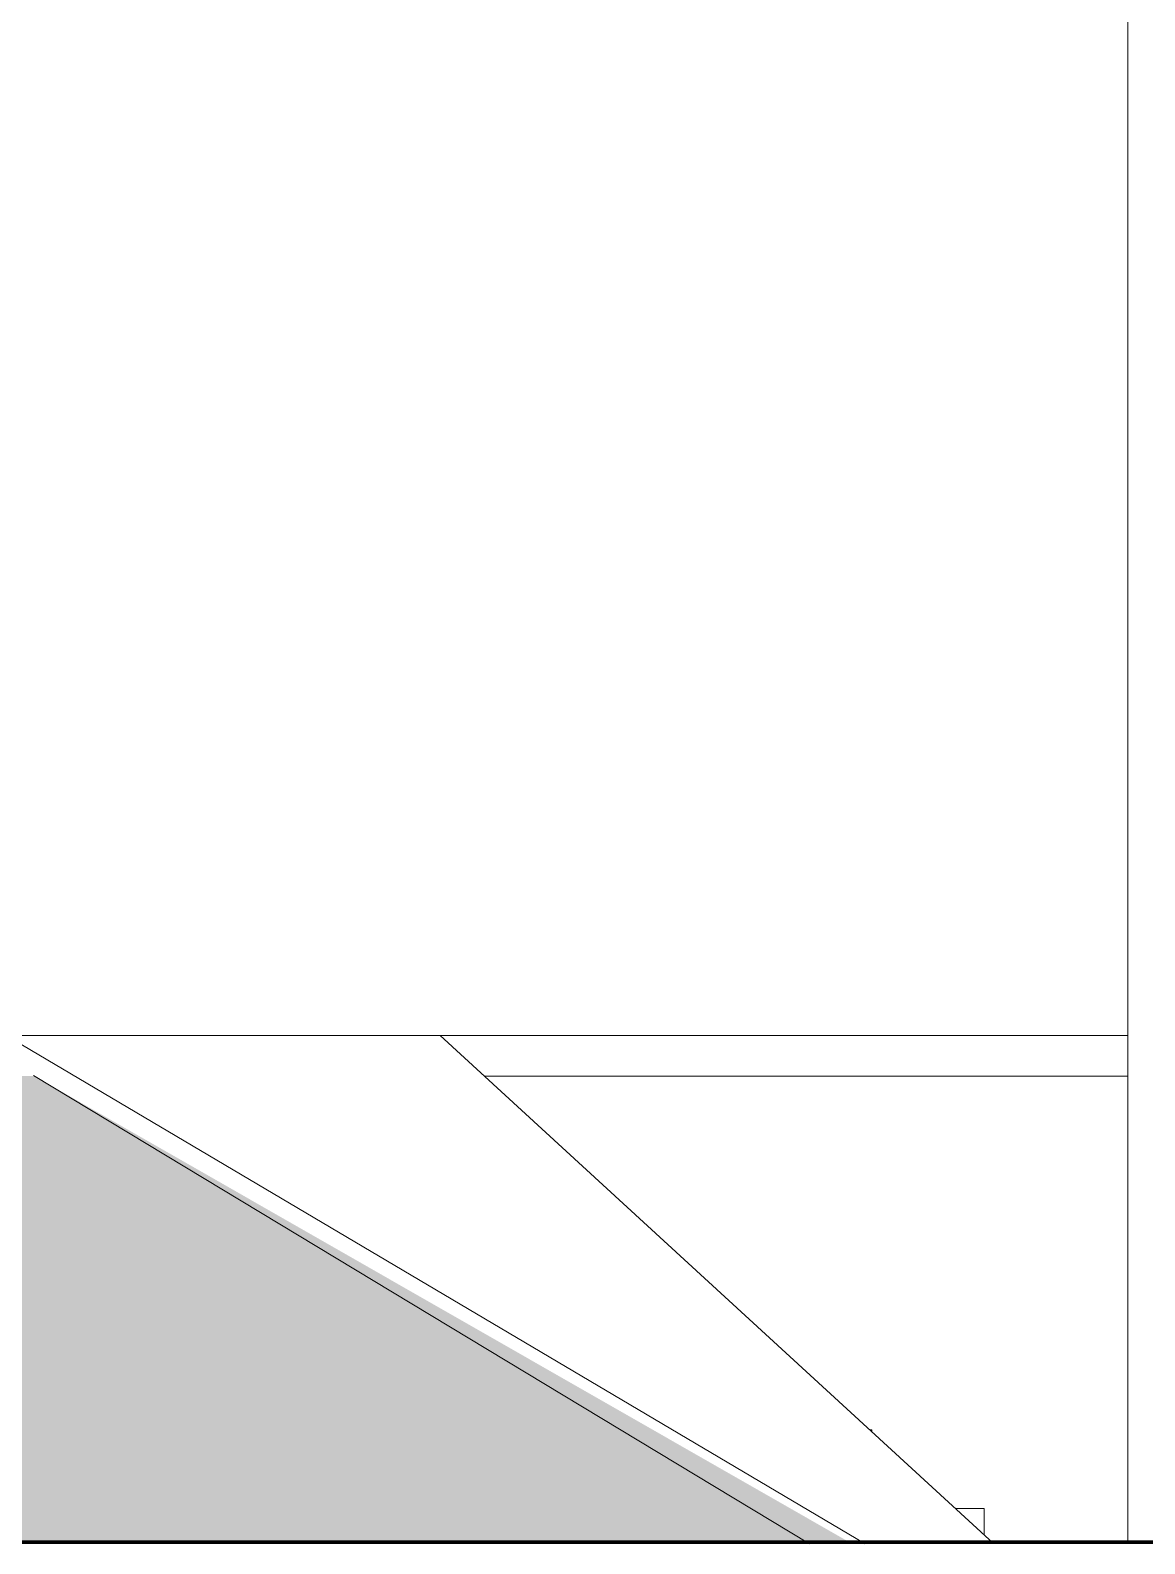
# Model space of a CAD drawing. Header units: metres. Extents: x -199 to 506, y -5 to 23.
# Drawn here: x 501.774 to 504.554, y -1.268 to 2.508 of the extents above; entities that cross this region are included whole.
import ezdxf

# ---------------------------------------------------------------- set-up
doc = ezdxf.new("R2010")
doc.units = ezdxf.units.M
for name, color, linetype, lineweight in [('06MUREXT', 92, 'Continuous', 9), ('13CIVERT', 7, 'Continuous', 5), ('14HATCH-1', 14, 'Continuous', 5), ('46BANQ', 8, 'Continuous', 5), ('70LINEA_1_0', 6, 'Continuous', 80)]:
    doc.layers.add(name, color=color, linetype=linetype, lineweight=lineweight)

msp = doc.modelspace()

# ---------------------------------------------------------------- hatches: boundary and pattern name
at = {"layer": '14HATCH-1'}
h = msp.add_hatch(dxfattribs=at)
h.set_pattern_fill('FP_24', color=256, style=0, pattern_type=2)
h.set_pattern_definition([(359.496, (393.815, -0.413), (3.80964115, 0.28350005), [1.143, -2.667]), (359.496, (396.101, -0.401), (3.8096412, 0.2835), [0.952, -2.857]), (359.496, (395.91, -0.384), (3.8096412, 0.2835), [0.762, -3.048]), (359.496, (394.767, -0.295), (3.8096412, 0.28350005), [0.571, -0.571, 0.762, -1.905]), (359.496, (394.767, -0.279), (3.8096412, 0.28350005), [0.762, -0.19, 0.952, -1.905]), (359.496, (393.053, -0.2), (3.80964115, 0.28350005), [0.952, -2.857]), (359.496, (396.672, -0.216), (3.8096412, 0.2835), [0.952, -2.857]), (90, (393.053, -0.343), (-3.81, 0.35), [0.047, -0.269]), (90, (393.625, -0.11), (-3.81, 0.35), [0.032, -0.285]), (90, (393.815, -0.413), (-3.81, 0.35), [0.047, -0.269]), (90, (394.196, -0.131), (-3.81, 0.35), [0.016, -0.301]), (90, (394.387, -0.26), (-3.81, 0.35), [0.047, -0.269]), (90, (394.767, -0.374), (-3.81, 0.35), [0.079, -0.237]), (90, (395.148, -0.155), (-3.81, 0.35), [0.047, -0.269]), (90, (395.529, -0.285), (-3.81, 0.35), [0.063, -0.253]), (90, (395.72, -0.287), (-3.81, 0.35), [0.063, -0.253]), (90, (396.101, -0.433), (-3.81, 0.35), [0.032, -0.285]), (90, (396.672, -0.391), (-3.81, 0.35), [0.079, -0.237]), (4.25, (393.434, -0.378), (-0.0004815, 0.31683555), [1.146, -2.674]), (4.25, (393.815, -0.365), (-0.0004815, 0.31683555), [0.573, -3.247]), (4.25, (395.529, -0.206), (-0.0004815, 0.31683555), [0.764, -3.056]), (4.25, (395.529, -0.19), (-0.0004815, 0.31683555), [0.573, -3.247]), (174.749, (394.196, -0.21), (-3.8098937, 0.0338196), [0.191, -3.635]), (174.749, (393.434, -0.378), (-3.8098937, 0.0338196), [0.383, -3.443]), (174.749, (394.577, -0.293), (-3.8098937, 0.0338196), [0.383, -3.443]), (174.749, (395.529, -0.222), (-3.8098937, 0.0338196), [0.383, -3.443]), (174.749, (396.672, -0.169), (-3.8098937, 0.0338196), [0.574, -3.252]), (174.749, (396.672, -0.185), (-3.8098937, 0.0338196), [0.383, -3.443]), (174.749, (396.482, -0.151), (-3.8098937, 0.0338196), [0.383, -3.443]), (174.749, (395.339, -0.426), (-3.8098937, 0.0338196), [0.574, -3.252]), (1.876, (396.482, -0.246), (3.81013188, -0.03328736), [0.381, -7.243]), (1.876, (395.529, -0.317), (3.81013188, -0.03328736), [0.381, -7.243]), (1.876, (394.196, -0.21), (3.81013188, -0.03328736), [0.762, -6.861]), (1.876, (394.387, -0.133), (3.81013188, -0.03328736), [0.762, -6.861]), (1.876, (394.387, -0.212), (3.81013188, -0.03328736), [0.762, -6.861]), (1.876, (396.672, -0.169), (3.81013188, -0.03328736), [0.762, -6.861]), (1.876, (393.053, -0.295), (3.81013188, -0.03328736), [1.144, -6.48]), (1.876, (393.053, -0.28), (3.81013188, -0.03328736), [1.144, -6.48]), (1.876, (393.053, -0.153), (3.81013188, -0.03328736), [1.144, -6.48]), (8.947, (394.958, -0.185), (-0.0002742, 0.3168121), [0.193, -3.664]), (8.947, (396.672, -0.216), (-0.0002742, 0.3168121), [0.193, -2.314, 0.386, -0.964]), (8.947, (396.291, -0.245), (-0.0002742, 0.3168121), [0.386, -3.471]), (8.947, (394.006, -0.193), (-0.0002742, 0.3168121), [0.386, -3.471]), (8.947, (393.815, -0.191), (-0.0002742, 0.3168121), [0.386, -3.471]), (8.947, (395.148, -0.171), (-0.0002742, 0.3168121), [0.579, -3.278]), (170.073, (394.196, -0.242), (-0.0003898, 0.3168104), [0.193, -3.674]), (170.073, (396.672, -0.296), (-0.0003898, 0.3168104), [0.193, -3.674]), (170.073, (395.91, -0.384), (-0.0003898, 0.3168104), [0.387, -3.481]), (170.073, (395.72, -0.366), (-0.0003898, 0.3168104), [0.387, -3.481]), (170.073, (396.101, -0.148), (-0.0003898, 0.3168104), [0.387, -3.481]), (170.073, (393.053, -0.28), (-0.0003898, 0.3168104), [0.387, -3.481]), (170.073, (394.958, -0.423), (-0.0003898, 0.3168104), [0.58, -3.288]), (177.118, (396.291, -0.245), (-3.81012903, 0.03361268), [0.763, -6.866]), (177.118, (396.482, -0.262), (-3.81012903, 0.03361268), [0.763, -6.866]), (177.118, (393.625, -0.395), (-3.81012903, 0.03361268), [0.381, -7.248]), (177.118, (394.767, -0.279), (-3.81012903, 0.03361268), [0.381, -7.248]), (177.118, (395.529, -0.19), (-3.81012903, 0.03361268), [0.381, -7.248])])
h.paths.add_polyline_path([(503.7181, -1.2678), (501.7843, -0.1011), (501.7603, -0.1009), (489.322, -0.5983), (489.322, -1.2616), (490.2286, -1.2678), (503.3047, -1.2678)])
h.paths.add_polyline_path([(488.722, -1.2563), (488.722, -0.6223), (480.913, -0.9346), (480.913, -1.1871), (488.4851, -1.2542)])
h.paths.add_polyline_path([(478.843, -1.1325), (478.843, -1.0174), (477.0272, -1.09), (477.1813, -1.0925), (477.7194, -1.0941), (478.0243, -1.1045)])
h = msp.add_hatch(dxfattribs=at)
h.set_pattern_fill('FP_23', color=256, style=0, pattern_type=2)
h.set_pattern_definition([(330.234, (420.444001, 46.351), (3.3078118056, -1.8745159531), [1.143, -2.667]), (330.234, (422.428001, 45.218), (3.3078118056, -1.8745159531), [0.952, -2.857]), (330.234, (422.263001, 45.313), (3.3078118056, -1.8745159531), [0.762, -3.048]), (330.234, (421.270001, 45.885), (3.3078118056, -1.8745159531), [0.571, -0.571, 0.762, -1.905]), (330.234, (421.270001, 45.886), (3.3078118056, -1.8745159531), [0.762, -0.19, 0.952, -1.905]), (330.234, (419.782001, 46.74), (3.3078118056, -1.8745159531), [0.952, -2.857]), (330.234, (422.924001, 44.944), (3.3078118056, -1.8745159531), [0.952, -2.857]), (90, (419.782, 46.733), (-3.307, 1.908), [0.003, -0.014]), (90, (420.278, 46.462), (-3.307, 1.908), [0.002, -0.015]), (90, (420.444, 46.351), (-3.307, 1.908), [0.003, -0.014]), (90, (420.774, 46.177), (-3.307, 1.908), [0.001, -0.016]), (90, (420.94, 46.076), (-3.307, 1.908), [0.003, -0.014]), (90, (421.27, 45.881), (-3.307, 1.908), [0.004, -0.013]), (90, (421.601, 45.703), (-3.307, 1.908), [0.003, -0.014]), (90, (421.932, 45.508), (-3.307, 1.908), [0.003, -0.013]), (90, (422.097, 45.413), (-3.307, 1.908), [0.003, -0.013]), (90, (422.428, 45.216), (-3.307, 1.908), [0.002, -0.015]), (90, (422.924, 44.935), (-3.307, 1.908), [0.004, -0.013]), (330.454, (420.113001, 46.542), (0.000437152, 0.0169943784), [1.141, -2.661]), (330.454, (420.444001, 46.354), (0.000437152, 0.0169943784), [0.57, -3.231]), (330.454, (421.932001, 45.512), (0.000437152, 0.0169943784), [0.76, -3.041]), (330.454, (421.932001, 45.513), (0.000437152, 0.0169943784), [0.57, -3.231]), (150.015, (420.774001, 46.173), (-3.307552002, 1.8911437687), [0.191, -3.627]), (150.015, (420.113001, 46.542), (-3.307552002, 1.8911437687), [0.382, -3.437]), (150.015, (421.105001, 45.98), (-3.307552002, 1.8911437687), [0.382, -3.437]), (150.015, (421.932001, 45.511), (-3.307552002, 1.8911437687), [0.382, -3.437]), (150.015, (422.924001, 44.947), (-3.307552002, 1.8911437687), [0.573, -3.246]), (150.015, (422.924001, 44.946), (-3.307552002, 1.8911437687), [0.382, -3.437]), (150.015, (422.759001, 45.042), (-3.307552002, 1.8911437687), [0.382, -3.437]), (150.015, (421.767001, 45.595), (-3.307552002, 1.8911437687), [0.573, -3.246]), (330.344, (422.759001, 45.037), (3.3074712014, -1.8912385497), [0.381, -7.231]), (330.344, (421.932001, 45.506), (3.3074712014, -1.8912385497), [0.381, -7.231]), (330.344, (420.774001, 46.173), (3.3074712014, -1.8912385497), [0.761, -6.851]), (330.344, (420.940001, 46.083), (3.3074712014, -1.8912385497), [0.761, -6.851]), (330.344, (420.940001, 46.078), (3.3074712014, -1.8912385497), [0.761, -6.851]), (330.344, (422.924001, 44.947), (3.3074712014, -1.8912385497), [0.761, -6.851]), (330.344, (419.782001, 46.735), (3.3074712014, -1.8912385497), [1.142, -6.47]), (330.344, (419.782001, 46.736), (3.3074712014, -1.8912385497), [1.142, -6.47]), (330.344, (419.782001, 46.743), (3.3074712014, -1.8912385497), [1.142, -6.47]), (330.675, (421.436001, 45.796), (0.0003715985, 0.0169959382), [0.19, -3.604]), (330.675, (422.924001, 44.944), (0.0003715985, 0.0169959382), [0.19, -2.276, 0.379, -0.948]), (330.675, (422.593001, 45.132), (0.0003715985, 0.0169959382), [0.379, -3.414]), (330.675, (420.609001, 46.268), (0.0003715985, 0.0169959382), [0.379, -3.414]), (330.675, (420.444001, 46.363), (0.0003715985, 0.0169959382), [0.379, -3.414]), (330.675, (421.601001, 45.703), (0.0003715985, 0.0169959382), [0.569, -3.224]), (149.798, (420.774001, 46.171), (0.0006316938, 0.0169882596), [0.191, -3.635]), (149.798, (422.924001, 44.94), (0.0006316938, 0.0169882596), [0.191, -3.635]), (149.798, (422.263001, 45.313), (0.0006316938, 0.0169882596), [0.383, -3.444]), (149.798, (422.097001, 45.409), (0.0006316938, 0.0169882596), [0.383, -3.444]), (149.798, (422.428001, 45.231), (0.0006316938, 0.0169882596), [0.383, -3.444]), (149.798, (419.782001, 46.736), (0.0006316938, 0.0169882596), [0.383, -3.444]), (149.798, (421.436001, 45.784), (0.0006316938, 0.0169882596), [0.574, -3.253]), (150.125, (422.593001, 45.132), (-3.3071917641, 1.8917271567), [0.763, -6.866]), (150.125, (422.759001, 45.036), (-3.3071917641, 1.8917271567), [0.763, -6.866]), (150.125, (420.278001, 46.447), (-3.3071917641, 1.8917271567), [0.381, -7.247]), (150.125, (421.270001, 45.886), (-3.3071917641, 1.8917271567), [0.381, -7.247]), (150.125, (421.932001, 45.513), (-3.3071917641, 1.8917271567), [0.381, -7.247])])
h.paths.add_polyline_path([(503.7181, -1.2678), (503.8244, -1.2678), (501.7843, -0.1011), (503.3047, -1.0184)])

# ---------------------------------------------------------------- linework, layer by layer
at = {"layer": '06MUREXT'}
for p, q in [((504.512, -1.2678), (504.512, 4)), ((504.1764, -1.2667), (502.7966, 0)), ((502.7966, 0), (501.714, 0)), ((504.512, -0.1016), (502.9073, -0.1016))]:
    msp.add_line(p, q, dxfattribs=at)
at = {"layer": '13CIVERT'}
for p, q in [((503.8677, -0.9833), (503.874, -0.9833)), ((503.874, -0.9891), (503.874, -0.9833)), ((504.082, -1.18), (504.154, -1.18)), ((504.154, -1.2461), (504.154, -1.18))]:
    msp.add_line(p, q, dxfattribs=at)
at = {"layer": '46BANQ'}
for p, q in [((503.8568, -1.2678), (501.714, 0)), ((502.7966, 0), (504.512, 0)), ((501.7825, -0.1), (503.7181, -1.2678))]:
    msp.add_line(p, q, dxfattribs=at)
at = {"layer": '70LINEA_1_0'}
msp.add_line((390.9659, -1.2642), (505.2659, -1.2642), dxfattribs=at)

doc.saveas('drawing.dxf')
